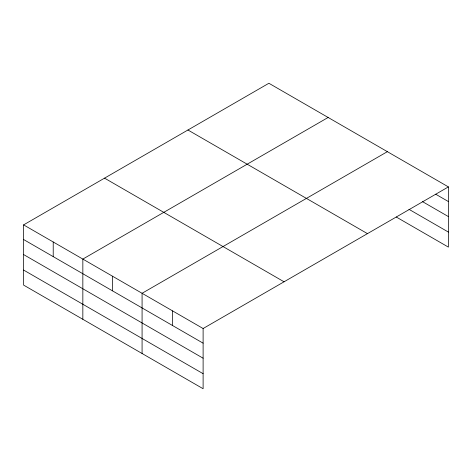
<?xml version="1.0" encoding="UTF-8"?>
<svg xmlns="http://www.w3.org/2000/svg" width="472" height="472" viewBox="0 0 472 472"><rect width="100%" height="100%" fill="white"/><g stroke="black" fill="none" stroke-linecap="round" stroke-linejoin="round"><path stroke-width="0.71" d="M23.6 224.884L203.113 328.524L203.113 388.733L23.6 285.094L23.6 224.884L268.887 83.267L448.4 186.906L448.4 247.116L396.268 217.02M328.128 117.469L82.842 259.081L82.842 319.296M387.364 151.671L142.078 293.283L142.078 353.493M203.113 328.524L448.4 186.906M435.685 194.21L448.4 201.55M422.334 201.538L448.4 216.589M408.982 209.326L448.4 232.082M187.945 130.001L367.458 233.64M104.542 178.15L284.055 281.79M23.6 239.528L203.113 343.168M23.6 254.561L203.113 358.207M23.6 270.055L203.113 373.694M172.593 310.906L172.593 325.55M112.46 276.185L112.46 290.829M53.218 241.983L53.218 256.626"/></g></svg>
